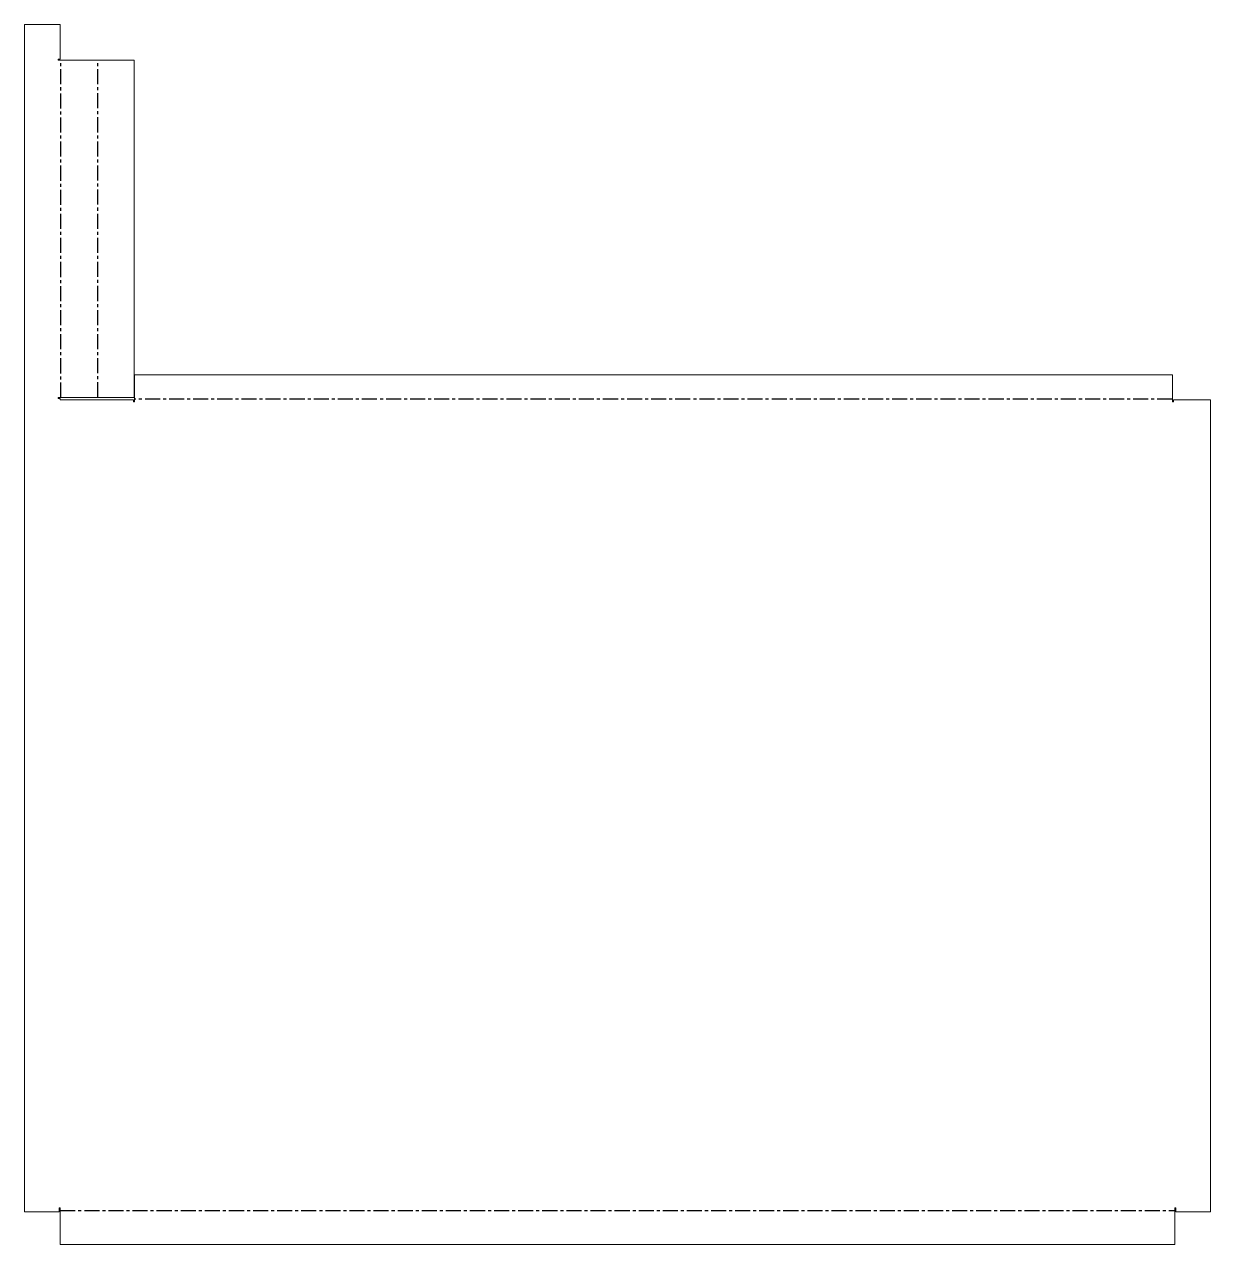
# Model space of a CAD drawing. Header units: millimetres. Extents: x -501 to 499, y -528 to 501.
import ezdxf

# ---------------------------------------------------------------- set-up
doc = ezdxf.new("R2010")
doc.units = ezdxf.units.MM
doc.linetypes.add('CENTERX2', pattern=[20.32, 12.7, -2.54, 2.54, -2.54])

msp = doc.modelspace()

# ---------------------------------------------------------------- linework, layer by layer
at = {"color": 7, "linetype": 'Continuous', "lineweight": 15}
for p, q in [((-501, 501), (-501, -500.7)), ((-470.9, 501), (-501, 501)), ((-470.9, 471.7), (-470.9, 501)), ((-470.9, 471.7), (-472.5, 471.7)), ((-472.5, 471.7), (-472.5, 470.8)), ((-408.4, 470.8), (-472.5, 470.8)), ((-408.4, 470.8), (-408.4, 186.4)), ((-408.2, 205.3), (-408.2, 182.7)), ((466.8, 205.3), (-408.2, 205.3)), ((466.8, 182.7), (466.8, 205.3)), ((-472.5, 186.3), (-441.3, 186.3)), ((-472.5, 186.3), (-472.5, 185.4)), ((-472.5, 185.4), (-470.9, 185.4)), ((-470.9, 184.3), (-470.9, 185.4)), ((-441.3, 186.4), (-441.3, 186.3)), ((-408.4, 186.4), (-441.3, 186.4)), ((-409, 184.3), (-470.9, 184.3)), ((-409, 184.3), (-409, 182.7)), ((-409, 182.7), (-408.2, 182.7)), ((466.8, 182.7), (467.7, 182.7)), ((467.7, 182.7), (467.7, 184.3)), ((499, 184.3), (467.7, 184.3)), ((499, -500.7), (499, 184.3)), ((-501, -500.7), (-471.7, -500.7)), ((-470.8, -497.4), (-471.7, -497.4)), ((-471.7, -497.4), (-471.7, -500.7)), ((-470.8, -528.3), (-470.8, -497.4)), ((469.7, -497.4), (468.8, -497.4)), ((468.8, -497.4), (468.8, -528.3)), ((469.7, -500.7), (469.7, -497.4)), ((469.7, -500.7), (499, -500.7)), ((-470.8, -528.3), (468.8, -528.3))]:
    msp.add_line(p, q, dxfattribs=at)
at = {"color": 7, "linetype": 'CENTERX2'}
for p, q in [((-470.4, 186.3), (-470.4, 470.8)), ((-439.1, 186.4), (-439.1, 470.8)), ((466.8, 184.8), (-408.2, 184.8)), ((-470.8, -499.5), (468.8, -499.5))]:
    msp.add_line(p, q, dxfattribs=at)

doc.saveas('drawing.dxf')
